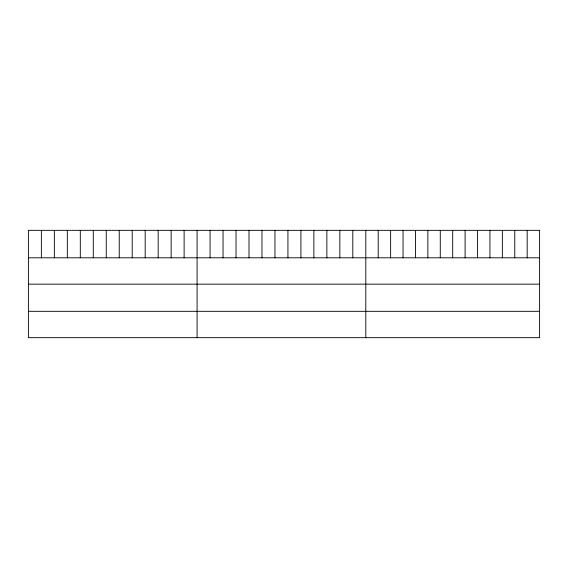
<?xml version="1.0" encoding="UTF-8"?>
<svg xmlns="http://www.w3.org/2000/svg" width="568" height="568" viewBox="0 0 568 568"><rect width="100%" height="100%" fill="white"/><g stroke="black" fill="none" stroke-linecap="round" stroke-linejoin="round"><path stroke-width="0.85" d="M28.4 257.801L539.6 257.801M28.4 284.163L539.6 284.163M28.4 311.321L539.6 311.321M527.182 230.324L527.182 257.801M514.771 230.324L514.771 257.801M502.353 230.324L502.353 257.801M489.943 230.324L489.943 257.801M477.525 230.324L477.525 257.801M465.114 230.324L465.114 257.801M452.696 230.324L452.696 257.801M440.278 230.324L440.278 257.801M427.867 230.324L427.867 257.801M415.449 230.324L415.449 257.801M403.039 230.324L403.039 257.801M390.621 230.324L390.621 257.801M378.21 230.324L378.21 257.801M365.792 230.324L365.792 337.676M352.813 230.324L352.813 257.801M339.841 230.324L339.841 257.801M326.863 230.324L326.863 257.801M313.884 230.324L313.884 257.801M300.912 230.324L300.912 257.801M287.933 230.324L287.933 257.801M274.955 230.324L274.955 257.801M261.976 230.324L261.976 257.801M249.004 230.324L249.004 257.801M236.025 230.324L236.025 257.801M223.046 230.324L223.046 257.801M210.075 230.324L210.075 257.801M197.096 230.324L197.096 337.676M184.117 230.324L184.117 257.801M171.145 230.324L171.145 257.801M158.167 230.324L158.167 257.801M145.188 230.324L145.188 257.801M132.216 230.324L132.216 257.801M119.237 230.324L119.237 257.801M106.259 230.324L106.259 257.801M93.28 230.324L93.28 257.801M80.308 230.324L80.308 257.801M67.329 230.324L67.329 257.801M54.35 230.324L54.35 257.801M41.379 230.324L41.379 257.801M539.6 230.324L28.4 230.324L28.4 337.676L539.6 337.676L539.6 230.324"/></g></svg>
